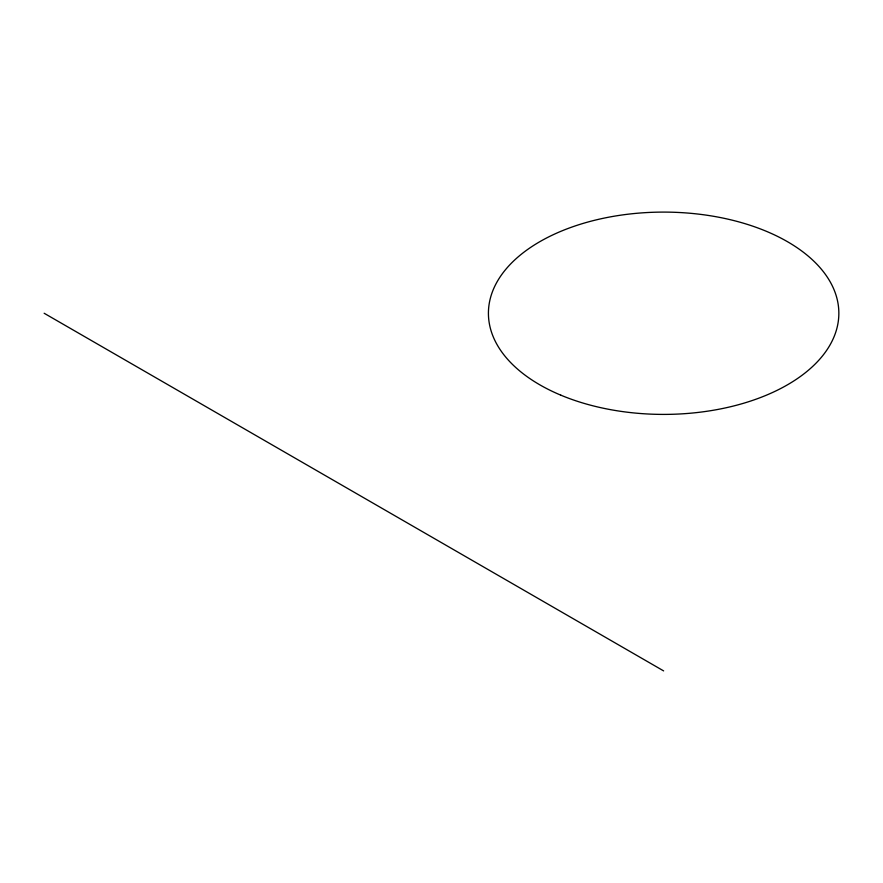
<?xml version="1.0" encoding="UTF-8"?>
<svg xmlns="http://www.w3.org/2000/svg" width="883" height="883" viewBox="0 0 883 883"><rect width="100%" height="100%" fill="white"/><g stroke="black" fill="none" stroke-linecap="round" stroke-linejoin="round"><path stroke-width="1.32" d="M44.15 313.255L663.63 670.903M560.826 395.165A175.22 101.159 0 0 0 837.912 323.697A175.22 101.159 0 0 0 592.162 220.893A175.22 101.159 0 0 0 560.826 395.165"/></g></svg>
